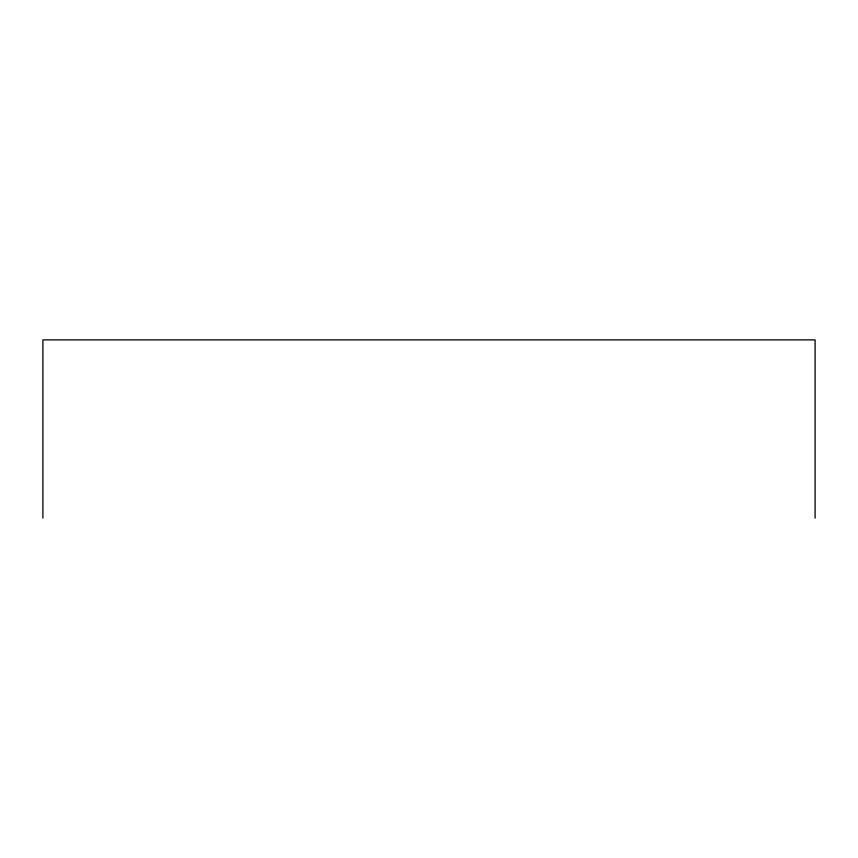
<?xml version="1.0" encoding="UTF-8"?>
<svg xmlns="http://www.w3.org/2000/svg" width="858" height="858" viewBox="0 0 858 858"><rect width="100%" height="100%" fill="white"/><g stroke="black" fill="none" stroke-linecap="round" stroke-linejoin="round"><path stroke-width="1.29" d="M815.1 518.114L815.1 339.886L42.9 339.886L42.9 518.114"/></g></svg>
